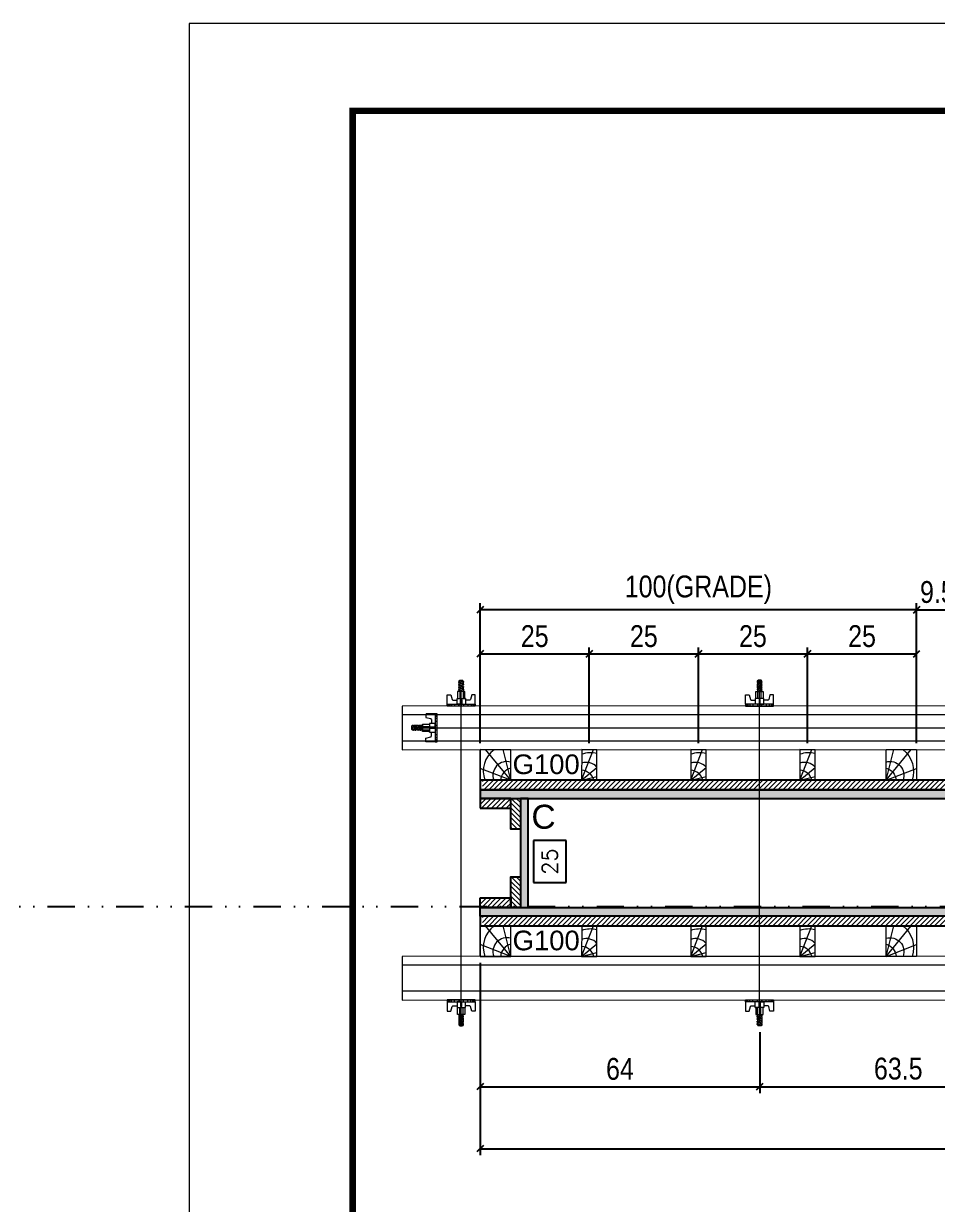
# Model space of a CAD drawing. Header units: millimetres. Extents: x 13777 to 27878, y -21631 to 6985.
# Drawn here: x 15936 to 16355, y 700 to 1242 of the extents above; entities that cross this region are included whole.
import ezdxf
from ezdxf.enums import TextEntityAlignment as Align

# ---------------------------------------------------------------- set-up
doc = ezdxf.new("R2010")
doc.units = ezdxf.units.MM
doc.linetypes.add('DASHED', pattern=[0.75, 0.5, -0.25])
doc.linetypes.add('DIVIDE2', pattern=[0.625, 0.25, -0.125, 0, -0.125, 0, -0.125])
for name, color, linetype in [('CHAPA', 1, 'Continuous'), ('COTA', 241, 'Continuous'), ('Nível', 160, 'Continuous'), ('SARRAFO', 251, 'Continuous'), ('TEXTO_GERAL', 7, 'Continuous')]:
    doc.layers.add(name, color=color, linetype=linetype)
for name, color, linetype, lineweight in [('Folhas', 255, 'Continuous', 9), ('Hachura', 251, 'Continuous', 9), ('Madeira', 126, 'Continuous', 18), ('Perfil Metálico', 224, 'Continuous', 18), ('SARRAFO DE PRESSAO', 251, 'DASHED', 9)]:
    doc.layers.add(name, color=color, linetype=linetype, lineweight=lineweight)
doc.styles.add('ARIAL', font='arial.ttf')
doc.styles.add('COTA TECNICA 2X', font='techl___.ttf', dxfattribs={"height": 10})
doc.styles.add('ROMANS', font='romans.shx')
doc.styles.add('SANSSERIF', font='sas_____.pfb')
doc.dimstyles.new('SECAO PILAR', dxfattribs={"dimtxt": 10, "dimasz": 3, "dimexe": 3, "dimexo": 3, "dimgap": 3, "dimtad": 1, "dimdec": 1, "dimlfac": 0.5, "dimzin": 12, "dimdsep": 46, "dimtxsty": 'COTA TECNICA 2X', "dimblk1": 'OBLIQUE', "dimblk2": 'OBLIQUE', "dimsah": 1, "dimcen": 0.9, "dimclrd": 256, "dimclre": 256, "dimclrt": 256, "dimadec": 1, "dimazin": 3, "dimtfac": 1, "dimtdec": 1, "dimtmove": 0, "dimatfit": 3, "dimfxl": 1, "dimtolj": 1, "dimtzin": 12, "dimarcsym": 0})
doc.dimstyles.new('SECÇÃO 2', dxfattribs={"dimtxt": 7, "dimasz": 6, "dimexe": 0.18, "dimexo": 2, "dimgap": -4, "dimtad": 3, "dimdec": 1, "dimlfac": 0.5, "dimzin": 12, "dimdsep": 46, "dimtxsty": 'ROMANS', "dimblk": 'ARCHTICK', "dimcen": 0.09, "dimse1": 1, "dimse2": 1, "dimsd1": 1, "dimsd2": 1, "dimclrd": 180, "dimclre": 5, "dimclrt": 1, "dimadec": 0, "dimazin": 3, "dimtfac": 1, "dimtdec": 1, "dimtofl": 0, "dimtmove": 0, "dimatfit": 3, "dimldrblk": 'ARCHTICK', "dimfxl": 1, "dimtolj": 1, "dimtzin": 0, "dimarcsym": 0})

# ---------------------------------------------------------------- blocks, each defined once
blk = doc.blocks.new('9999999999')
at = {"layer": 'Folhas'}
blk.add_lwpolyline([(98138.98, 34190.21), (99623.98, 34190.21), (99623.98, 35240.21), (98138.98, 35240.21)], close=True, dxfattribs=at)
at = {"layer": 'Folhas', "color": 30, "const_width": 3}
blk.add_lwpolyline([(98213.98, 34230.21), (99583.98, 34230.21), (99583.98, 35200.21), (98213.98, 35200.21)], close=True, dxfattribs=at)
blk = doc.blocks.new('*D1471')
at = {"layer": 'COTA', "color": 180, "lineweight": -2, "transparency": 16777216}
for p, q in [((16184.8, 867.34), (16169.8, 867.34)), ((16169.8, 867.34), (16169.8, 848.01)), ((16184.8, 848.01), (16184.8, 867.34)), ((16169.8, 848.01), (16184.8, 848.01))]:
    blk.add_line(p, q, dxfattribs=at)
at = {"layer": 'Defpoints', "color": 0, "transparency": 16777216}
for p in [(16184.71, 886.6), (16184.71, 836.6), (16188.8, 836.6)]:
    blk.add_point(p, dxfattribs=at)
at = {"layer": 'COTA', "color": 1, "transparency": 16777216, "insert": (16177.3, 857.67), "char_height": 7, "attachment_point": 5, "rotation": 90, "style": 'ROMANS'}
blk.add_mtext('\\A1;25', dxfattribs=at)
blk = doc.blocks.new('_ArchTick')
at = {"color": 0, "linetype": 'ByBlock', "const_width": 0.15}
blk.add_lwpolyline([(-0.5, -0.5), (0.5, 0.5)], dxfattribs=at)
blk = doc.blocks.new('*D1472')
at = {"layer": 'COTA', "color": 180, "lineweight": -2, "transparency": 16777216}
for p, q in [((16536.94, 855.6), (16500.94, 855.6)), ((16500.94, 855.6), (16500.94, 840.6)), ((16536.94, 840.6), (16536.94, 855.6)), ((16500.94, 840.6), (16536.94, 840.6))]:
    blk.add_line(p, q, dxfattribs=at)
at = {"layer": 'Defpoints', "color": 0, "transparency": 16777216}
for p in [(16167.39, 836.6), (16758.39, 836.6), (16758.39, 836.6)]:
    blk.add_point(p, dxfattribs=at)
at = {"layer": 'COTA', "color": 1, "transparency": 16777216, "insert": (16518.94, 848.1), "char_height": 7, "attachment_point": 5, "style": 'ROMANS'}
blk.add_mtext('\\A1;295.5', dxfattribs=at)
blk = doc.blocks.new('_Oblique')
at = {"color": 0, "linetype": 'ByBlock', "lineweight": -2}
blk.add_line((-0.5, -0.5), (0.5, 0.5), dxfattribs=at)
blk = doc.blocks.new('*D1473')
at = {"layer": 'COTA', "lineweight": -2, "transparency": 16777216}
for p, q in [((16145.39, 811.21), (16145.39, 723.04)), ((16780.39, 811.25), (16780.39, 723.04)), ((16145.39, 726.04), (16780.39, 726.04))]:
    blk.add_line(p, q, dxfattribs=at)
at = {"layer": 'Defpoints', "color": 0, "transparency": 16777216}
for p in [(16145.39, 814.21), (16780.39, 814.25), (16780.39, 726.04)]:
    blk.add_point(p, dxfattribs=at)
at = {"layer": 'COTA', "lineweight": -2, "transparency": 16777216, "xscale": 3, "yscale": 3, "zscale": 3, "rotation": 180}
blk.add_blockref('_Oblique', (16145.39, 726.04), dxfattribs=at)
at = {"layer": 'COTA', "lineweight": -2, "transparency": 16777216, "xscale": 3, "yscale": 3, "zscale": 3}
blk.add_blockref('_Oblique', (16780.39, 726.04), dxfattribs=at)
at = {"layer": 'COTA', "transparency": 16777216, "insert": (16462.89, 734.26), "char_height": 10, "attachment_point": 5, "style": 'COTA TECNICA 2X'}
blk.add_mtext('\\A1;317.5 - PAINEL', dxfattribs=at)
blk = doc.blocks.new('*D1474')
at = {"layer": 'COTA', "lineweight": -2, "transparency": 16777216}
for p, q in [((16145.39, 811.2), (16145.39, 751.46)), ((16273.46, 779.43), (16273.46, 751.46)), ((16145.39, 754.46), (16273.46, 754.46))]:
    blk.add_line(p, q, dxfattribs=at)
at = {"layer": 'Defpoints', "color": 0, "transparency": 16777216}
for p in [(16145.39, 814.2), (16273.46, 782.43), (16273.46, 754.46)]:
    blk.add_point(p, dxfattribs=at)
at = {"layer": 'COTA', "lineweight": -2, "transparency": 16777216, "xscale": 3, "yscale": 3, "zscale": 3, "rotation": 180}
blk.add_blockref('_Oblique', (16145.39, 754.46), dxfattribs=at)
at = {"layer": 'COTA', "lineweight": -2, "transparency": 16777216, "xscale": 3, "yscale": 3, "zscale": 3}
blk.add_blockref('_Oblique', (16273.46, 754.46), dxfattribs=at)
at = {"layer": 'COTA', "transparency": 16777216, "insert": (16209.42, 762.56), "char_height": 10, "attachment_point": 5, "style": 'COTA TECNICA 2X'}
blk.add_mtext('\\A1;64', dxfattribs=at)
blk = doc.blocks.new('C')
at = {"layer": 'Hachura', "color": 0}
for p, q in [((0, 3.22), (0, -3.22)), ((0.45, 3.22), (0, 3.22)), ((0.46, 3.16), (0, 3.16)), ((0.46, 3.05), (0, 3.05)), ((0.46, 2.88), (0, 2.88)), ((0, 2.75), (0, -1.16)), ((0.45, -3.23), (0.45, 3.22)), ((0.45, 3.22), (2.58, 3.22)), ((2.58, 3.22), (2.58, 2.39)), ((0.46, 2.65), (0, 2.65)), ((0.46, 2.23), (0, 2.23)), ((0.46, 1.51), (0, 1.51)), ((0.39, 0.49), (0.17, 0.49)), ((1.74, 0.97), (0.45, 0.97)), ((1.45, 0.1), (0.45, 0.1)), ((1.35, 1.94), (1.35, 0.96)), ((2.58, 2.39), (1.47, 2.09)), ((1.74, -0.97), (1.74, 0.97)), ((1.74, 0.97), (1.74, 0.84)), ((1.74, 0.97), (1.74, 0.84)), ((1.74, 0.84), (3.35, 0.84)), ((3.35, 0.45), (1.74, 0.45)), ((3.32, 0.84), (3.32, -0.84)), ((3.35, 0.84), (3.35, -0.84)), ((3.68, 0.45), (3.35, 0.45)), ((3.84, -0.52), (3.35, 0.45)), ((3.35, 0.06), (3.67, -0.57)), ((3.68, 0.45), (4.16, -0.52)), ((3.72, 0.5), (4.25, -0.57)), ((4.37, -0.55), (3.83, 0.53)), ((4.15, 0.45), (3.93, 0.45)), ((4.42, -0.52), (3.93, 0.45)), ((4.15, 0.45), (4.26, 0.45)), ((4.26, 0.45), (4.74, -0.52)), ((4.3, 0.5), (4.83, -0.57)), ((4.95, -0.55), (4.41, 0.53)), ((4.51, 0.45), (4.84, 0.45)), ((5, -0.52), (4.51, 0.45)), ((4.84, 0.45), (5.32, -0.52)), ((4.88, 0.5), (5.41, -0.57)), ((5.53, -0.55), (4.99, 0.53)), ((5.58, -0.52), (5.09, 0.45)), ((5.42, 0.45), (5.09, 0.45)), ((5.58, -0.52), (5.09, 0.45)), ((5.42, 0.45), (5.74, -0.19)), ((5.46, 0.5), (5.74, -0.07)), ((5.74, 0.19), (5.57, 0.53)), ((5.74, 0.32), (5.68, 0.45)), ((5.68, 0.45), (5.74, 0.45)), ((5.74, 0.45), (5.9, 0.29)), ((5.74, 0.45), (5.74, -0.52)), ((5.9, -0.36), (5.9, 0.29)), ((0.45, 0), (0, 0)), ((0.46, -1.52), (0, -1.52)), ((0.46, -2.23), (0, -2.23)), ((0.46, -2.65), (0, -2.65)), ((0.08, -0.48), (0.29, -0.48)), ((0.29, -0.48), (0.4, -0.48)), ((0.45, 0), (0.45, -0.97)), ((0.45, -0.16), (1.45, -0.16)), ((0.45, -0.65), (0.45, -0.32)), ((0.45, -3.23), (0.45, -0.65)), ((0.45, -0.97), (1.74, -0.97)), ((1.35, -1.94), (1.35, -0.97)), ((2.58, -2.39), (1.47, -2.1)), ((3.35, -0.32), (1.74, -0.32)), ((3.35, -0.84), (1.74, -0.84)), ((2.58, -3.23), (2.58, -2.39)), ((3.35, -0.07), (3.58, -0.52)), ((3.35, -0.52), (3.58, -0.52)), ((3.84, -0.52), (4.16, -0.52)), ((4.42, -0.52), (4.74, -0.52)), ((4.63, -0.52), (4.74, -0.52)), ((5, -0.52), (5.32, -0.52)), ((5.58, -0.52), (5.74, -0.52)), ((5.74, -0.52), (5.9, -0.36)), ((5.74, -0.52), (5.74, -0.52)), ((0.46, -2.88), (0, -2.88)), ((0.46, -3.05), (0, -3.05)), ((0.46, -3.16), (0, -3.16)), ((0, -3.22), (2.57, -3.22))]:
    blk.add_line(p, q, dxfattribs=at)
for centre, radius, start, end in [((1.52, 1.94), 0.161, 104.7436, 180), ((1.44, -0.03), 0.129, 272.695, 87.305), ((3.81, 0.39), 0.143, 25.5688, 154.4312), ((4.39, 0.39), 0.143, 25.5688, 154.4312), ((4.97, 0.39), 0.143, 25.5688, 154.4312), ((5.55, 0.39), 0.143, 25.5688, 154.4312), ((0.17, -0.37), 0.174, 221.744, 317.8592), ((1.52, -1.94), 0.161, 180, 255.2564), ((3.71, -0.4), 0.174, 222.1408, 318.256), ((4.29, -0.4), 0.174, 222.1408, 318.256), ((4.87, -0.4), 0.174, 222.1408, 318.256), ((5.45, -0.4), 0.174, 222.1408, 318.256), ((5.61, -0.4), 0.174, 317.8592, 318.256)]:
    blk.add_arc(centre, radius, start, end, dxfattribs=at)
blk = doc.blocks.new('*D1503')
at = {"layer": 'COTA', "lineweight": -2, "transparency": 16777216}
for p, q in [((16273.46, 779.43), (16273.46, 751.46)), ((16400.46, 779.43), (16400.46, 751.46)), ((16273.46, 754.46), (16400.46, 754.46))]:
    blk.add_line(p, q, dxfattribs=at)
at = {"layer": 'Defpoints', "color": 0, "transparency": 16777216}
for p in [(16273.46, 782.43), (16400.46, 782.43), (16400.46, 754.46)]:
    blk.add_point(p, dxfattribs=at)
at = {"layer": 'COTA', "lineweight": -2, "transparency": 16777216, "xscale": 3, "yscale": 3, "zscale": 3, "rotation": 180}
blk.add_blockref('_Oblique', (16273.46, 754.46), dxfattribs=at)
at = {"layer": 'COTA', "lineweight": -2, "transparency": 16777216, "xscale": 3, "yscale": 3, "zscale": 3}
blk.add_blockref('_Oblique', (16400.46, 754.46), dxfattribs=at)
at = {"layer": 'COTA', "transparency": 16777216, "insert": (16336.96, 762.68), "char_height": 10, "attachment_point": 5, "style": 'COTA TECNICA 2X'}
blk.add_mtext('\\A1;63.5', dxfattribs=at)
blk = doc.blocks.new('PONTALETE')
at = {"layer": 'Madeira'}
for q in [(2.71, 7), (7, 5.76), (7, 1.74)]:
    blk.add_line((0, 0), q, dxfattribs=at)
blk.add_lwpolyline([(0, 0), (7, 0), (7, 7), (0, 7)], close=True, dxfattribs=at)
for centre, radius, start, end in [((2.04, 0.06), 6.23, 37.2818, 109.0913), ((1.09, 0.9), 3.19, 343.603, 109.9847), ((-0.21, -0.78), 3.09, 14.6322, 86.0383)]:
    blk.add_arc(centre, radius, start, end, dxfattribs=at)
blk = doc.blocks.new('MEIO PONTALETE')
at = {"layer": 'Madeira'}
for q in [(2.71, 7), (3.5, 2.88), (3.5, 0.87)]:
    blk.add_line((0, 0), q, dxfattribs=at)
blk.add_lwpolyline([(0, 0), (3.5, 0), (3.5, 7), (0, 7)], close=True, dxfattribs=at)
for centre, radius, start, end in [((2.04, 0.06), 6.23, 76.4499, 109.0913), ((1.09, 0.9), 3.19, 40.9063, 109.9847), ((-0.21, -0.78), 3.09, 14.6322, 86.0383)]:
    blk.add_arc(centre, radius, start, end, dxfattribs=at)
blk = doc.blocks.new('*D1479')
at = {"layer": 'COTA', "lineweight": -2, "transparency": 16777216}
for p, q in [((16145.37, 911.94), (16145.37, 955.87)), ((16145.37, 952.87), (16195.37, 952.87)), ((16195.37, 911.93), (16195.37, 955.87))]:
    blk.add_line(p, q, dxfattribs=at)
at = {"layer": 'Defpoints', "color": 0, "transparency": 16777216}
for p in [(16195.37, 952.87), (16145.37, 908.94), (16195.37, 908.93)]:
    blk.add_point(p, dxfattribs=at)
at = {"layer": 'COTA', "lineweight": -2, "transparency": 16777216, "xscale": 3, "yscale": 3, "zscale": 3, "rotation": 180}
blk.add_blockref('_Oblique', (16145.37, 952.87), dxfattribs=at)
at = {"layer": 'COTA', "lineweight": -2, "transparency": 16777216, "xscale": 3, "yscale": 3, "zscale": 3}
blk.add_blockref('_Oblique', (16195.37, 952.87), dxfattribs=at)
at = {"layer": 'COTA', "transparency": 16777216, "insert": (16170.37, 960.98), "char_height": 10, "attachment_point": 5, "style": 'COTA TECNICA 2X'}
blk.add_mtext('\\A1;25', dxfattribs=at)
blk = doc.blocks.new('*D1480')
at = {"layer": 'COTA', "lineweight": -2, "transparency": 16777216}
for p, q in [((16145.37, 911.94), (16145.37, 976.07)), ((16345.36, 911.92), (16345.36, 976.07)), ((16345.36, 973.07), (16145.37, 973.07))]:
    blk.add_line(p, q, dxfattribs=at)
at = {"layer": 'Defpoints', "color": 0, "transparency": 16777216}
for p in [(16145.37, 973.07), (16145.37, 908.94), (16345.36, 908.92)]:
    blk.add_point(p, dxfattribs=at)
at = {"layer": 'COTA', "lineweight": -2, "transparency": 16777216, "xscale": 3, "yscale": 3, "zscale": 3, "rotation": 180}
blk.add_blockref('_Oblique', (16145.37, 973.07), dxfattribs=at)
at = {"layer": 'COTA', "lineweight": -2, "transparency": 16777216, "xscale": 3, "yscale": 3, "zscale": 3}
blk.add_blockref('_Oblique', (16345.36, 973.07), dxfattribs=at)
at = {"layer": 'COTA', "transparency": 16777216, "insert": (16245.36, 982.29), "char_height": 10, "attachment_point": 5, "style": 'COTA TECNICA 2X'}
blk.add_mtext('\\A1;100(GRADE)', dxfattribs=at)
blk = doc.blocks.new('*D1481')
at = {"layer": 'COTA', "lineweight": -2, "transparency": 16777216}
for p, q in [((16195.37, 911.93), (16195.37, 955.87)), ((16195.37, 952.87), (16245.37, 952.87)), ((16245.37, 911.93), (16245.37, 955.87))]:
    blk.add_line(p, q, dxfattribs=at)
at = {"layer": 'Defpoints', "color": 0, "transparency": 16777216}
for p in [(16245.37, 952.87), (16195.37, 908.93), (16245.37, 908.93)]:
    blk.add_point(p, dxfattribs=at)
at = {"layer": 'COTA', "lineweight": -2, "transparency": 16777216, "xscale": 3, "yscale": 3, "zscale": 3, "rotation": 180}
blk.add_blockref('_Oblique', (16195.37, 952.87), dxfattribs=at)
at = {"layer": 'COTA', "lineweight": -2, "transparency": 16777216, "xscale": 3, "yscale": 3, "zscale": 3}
blk.add_blockref('_Oblique', (16245.37, 952.87), dxfattribs=at)
at = {"layer": 'COTA', "transparency": 16777216, "insert": (16220.37, 960.98), "char_height": 10, "attachment_point": 5, "style": 'COTA TECNICA 2X'}
blk.add_mtext('\\A1;25', dxfattribs=at)
blk = doc.blocks.new('*D1482')
at = {"layer": 'COTA', "lineweight": -2, "transparency": 16777216}
for p, q in [((16245.37, 911.93), (16245.37, 955.87)), ((16245.37, 952.87), (16295.37, 952.87)), ((16295.37, 911.93), (16295.37, 955.87))]:
    blk.add_line(p, q, dxfattribs=at)
at = {"layer": 'Defpoints', "color": 0, "transparency": 16777216}
for p in [(16295.37, 952.87), (16245.37, 908.93), (16295.37, 908.93)]:
    blk.add_point(p, dxfattribs=at)
at = {"layer": 'COTA', "lineweight": -2, "transparency": 16777216, "xscale": 3, "yscale": 3, "zscale": 3, "rotation": 180}
blk.add_blockref('_Oblique', (16245.37, 952.87), dxfattribs=at)
at = {"layer": 'COTA', "lineweight": -2, "transparency": 16777216, "xscale": 3, "yscale": 3, "zscale": 3}
blk.add_blockref('_Oblique', (16295.37, 952.87), dxfattribs=at)
at = {"layer": 'COTA', "transparency": 16777216, "insert": (16270.37, 960.98), "char_height": 10, "attachment_point": 5, "style": 'COTA TECNICA 2X'}
blk.add_mtext('\\A1;25', dxfattribs=at)
blk = doc.blocks.new('*D1483')
at = {"layer": 'COTA', "lineweight": -2, "transparency": 16777216}
for p, q in [((16295.37, 911.93), (16295.37, 955.87)), ((16295.37, 952.87), (16345.36, 952.87)), ((16345.36, 911.93), (16345.36, 955.87))]:
    blk.add_line(p, q, dxfattribs=at)
at = {"layer": 'Defpoints', "color": 0, "transparency": 16777216}
for p in [(16345.36, 952.87), (16295.37, 908.93), (16345.36, 908.93)]:
    blk.add_point(p, dxfattribs=at)
at = {"layer": 'COTA', "lineweight": -2, "transparency": 16777216, "xscale": 3, "yscale": 3, "zscale": 3, "rotation": 180}
blk.add_blockref('_Oblique', (16295.37, 952.87), dxfattribs=at)
at = {"layer": 'COTA', "lineweight": -2, "transparency": 16777216, "xscale": 3, "yscale": 3, "zscale": 3}
blk.add_blockref('_Oblique', (16345.36, 952.87), dxfattribs=at)
at = {"layer": 'COTA', "transparency": 16777216, "insert": (16320.36, 960.98), "char_height": 10, "attachment_point": 5, "style": 'COTA TECNICA 2X'}
blk.add_mtext('\\A1;25', dxfattribs=at)
blk = doc.blocks.new('*D1484')
at = {"layer": 'COTA', "lineweight": -2, "transparency": 16777216}
for p, q in [((16345.36, 911.9), (16345.36, 976.07)), ((16364.39, 912), (16364.39, 976.07)), ((16345.36, 973.07), (16364.39, 973.07))]:
    blk.add_line(p, q, dxfattribs=at)
at = {"layer": 'Defpoints', "color": 0, "transparency": 16777216}
for p in [(16364.39, 973.07), (16345.36, 908.9), (16364.39, 909)]:
    blk.add_point(p, dxfattribs=at)
at = {"layer": 'COTA', "lineweight": -2, "transparency": 16777216, "xscale": 3, "yscale": 3, "zscale": 3, "rotation": 180}
blk.add_blockref('_Oblique', (16345.36, 973.07), dxfattribs=at)
at = {"layer": 'COTA', "lineweight": -2, "transparency": 16777216, "xscale": 3, "yscale": 3, "zscale": 3}
blk.add_blockref('_Oblique', (16364.39, 973.07), dxfattribs=at)
at = {"layer": 'COTA', "transparency": 16777216, "insert": (16354.88, 981.2), "char_height": 10, "attachment_point": 5, "style": 'COTA TECNICA 2X'}
blk.add_mtext('\\A1;9.5', dxfattribs=at)

msp = doc.modelspace()

# ---------------------------------------------------------------- hatches: boundary and pattern name
at = {"layer": 'Hachura'}
h = msp.add_hatch(dxfattribs=at)
h.set_pattern_fill('ANSI31', color=256, scale=0.5, angle=180, style=0)
h.set_pattern_definition([(225, (7022.4358, -22034.4084), (1.12253202, -1.12253202), [])])
h.paths.add_polyline_path([(16782.37, 895), (16782.39, 890.6), (16146.39, 890.6), (16146.39, 895)])
h = msp.add_hatch(color=256, dxfattribs=at)
h.dxf.hatch_style = 1
h.paths.add_polyline_path([(16780.39, 886.6), (16780.39, 890.6), (16145.39, 890.6), (16145.39, 886.6)])
h = msp.add_hatch(dxfattribs=at)
h.set_pattern_fill('ANSI31', color=256, scale=0.5, angle=180, style=0)
h.set_pattern_definition([(225, (7021.4358, -22042.8084), (1.12253202, -1.12253202), [])])
h.paths.add_polyline_path([(16159.39, 886.6), (16159.39, 882.2), (16145.39, 882.2), (16145.39, 886.6)])
h = msp.add_hatch(dxfattribs=at)
h.set_pattern_fill('ANSI31', color=256, scale=0.5, angle=270, style=0)
h.set_pattern_definition([(315, (39662.7958, -8616.3521), (1.12253202, 1.12253202), [])])
h.paths.add_polyline_path([(16159.39, 872.6), (16163.79, 872.6), (16163.79, 886.6), (16159.39, 886.6)])
h = msp.add_hatch(color=256, dxfattribs=at)
h.dxf.hatch_style = 1
h.paths.add_polyline_path([(16163.79, 836.6), (16167.39, 836.6), (16167.39, 886.6), (16163.79, 886.6)])
h = msp.add_hatch(dxfattribs=at)
h.set_pattern_fill('ANSI31', color=256, scale=0.5, angle=270, style=0)
h.set_pattern_definition([(315, (39662.7958, -8652.3521), (1.12253202, 1.12253202), [])])
h.paths.add_polyline_path([(16159.39, 836.6), (16163.79, 836.6), (16163.79, 850.6), (16159.39, 850.6)])
h = msp.add_hatch(dxfattribs=at)
h.set_pattern_fill('ANSI31', color=256, scale=0.5, angle=180, style=0)
h.set_pattern_definition([(225, (7021.4358, -22054.8084), (1.12253202, -1.12253202), [])])
h.paths.add_polyline_path([(16159.39, 836.6), (16159.39, 841), (16145.39, 841), (16145.39, 836.6)])
h = msp.add_hatch(color=256, dxfattribs=at)
h.dxf.hatch_style = 1
h.paths.add_polyline_path([(16780.39, 836.6), (16780.39, 832.6), (16145.39, 832.6), (16145.39, 836.6)])
h = msp.add_hatch(dxfattribs=at)
h.set_pattern_fill('ANSI31', color=256, scale=0.5, angle=180, style=0)
h.set_pattern_definition([(225, (7022.4358, -22096.8084), (1.12253202, -1.12253202), [])])
h.paths.add_polyline_path([(16782.37, 832.6), (16782.39, 828.2), (16146.39, 828.2), (16146.39, 832.6)])

# ---------------------------------------------------------------- linework, layer by layer
at = {"layer": 'CHAPA'}
for points in [[(16780.39, 886.6), (16780.39, 890.6), (16145.39, 890.6), (16145.39, 886.6)], [(16163.79, 836.6), (16167.39, 836.6), (16167.39, 886.6), (16163.79, 886.6)], [(16780.39, 836.6), (16780.39, 832.6), (16145.39, 832.6), (16145.39, 836.6)]]:
    msp.add_lwpolyline(points, close=True, dxfattribs=at)
at = {"layer": 'Hachura'}
for p, q in [((16136.7, 783.43), (16136.7, 935.97)), ((16273.39, 783.43), (16273.39, 935.97)), ((16114.9, 919), (16807.42, 919.02))]:
    msp.add_line(p, q, dxfattribs=at)
at = {"layer": 'Madeira'}
for points in [[(16145.37, 894.98), (16145.39, 908.98), (16345.38, 908.97), (16345.37, 894.97)], [(16145.37, 814.19), (16145.39, 828.19), (16345.38, 828.19), (16345.37, 814.19)]]:
    msp.add_lwpolyline(points, close=True, dxfattribs=at)
at = {"layer": 'Nível', "color": 4, "linetype": 'DIVIDE2', "ltscale": 50}
msp.add_line((13777.11, 837.13), (21531.15, 837.13), dxfattribs=at)
at = {"layer": 'Perfil Metálico'}
for p, q in [((16816.11, 924.94), (16109.67, 924.94)), ((16816.11, 912.94), (16109.67, 912.94)), ((16816.11, 810.2), (16109.67, 810.2)), ((16816.11, 798.2), (16109.67, 798.2))]:
    msp.add_line(p, q, dxfattribs=at)
for points in [[(16816.11, 909), (16816.11, 929), (16109.67, 928.94), (16109.67, 908.94)], [(16109.67, 814.2), (16109.67, 794.2), (16816.11, 794.26), (16816.11, 814.26)]]:
    msp.add_lwpolyline(points, close=True, dxfattribs=at)
at = {"layer": 'SARRAFO'}
for points in [[(16145.39, 890.6), (16780.39, 890.6), (16780.37, 895), (16145.39, 895)], [(16145.39, 890.6), (16780.39, 890.6), (16780.37, 895), (16145.39, 895)], [(16145.39, 882.2), (16159.39, 882.2), (16159.39, 886.6), (16145.39, 886.6)], [(16145.39, 882.2), (16159.39, 882.2), (16159.39, 886.6), (16145.39, 886.6)], [(16163.79, 886.6), (16163.79, 872.6), (16159.39, 872.6), (16159.39, 886.6)], [(16163.79, 886.6), (16163.79, 872.6), (16159.39, 872.6), (16159.39, 886.6)], [(16163.79, 850.6), (16163.79, 836.6), (16159.39, 836.6), (16159.39, 850.6)], [(16163.79, 850.6), (16163.79, 836.6), (16159.39, 836.6), (16159.39, 850.6)], [(16145.39, 841), (16159.39, 841), (16159.39, 836.6), (16145.39, 836.6)], [(16145.39, 841), (16159.39, 841), (16159.39, 836.6), (16145.39, 836.6)], [(16145.39, 828.2), (16780.39, 828.2), (16780.37, 832.6), (16145.39, 832.6)], [(16145.39, 828.2), (16780.39, 828.2), (16780.37, 832.6), (16145.39, 832.6)]]:
    msp.add_lwpolyline(points, close=True, dxfattribs=at)

# ---------------------------------------------------------------- block references
at = {"layer": 'Hachura', "linetype": 'Continuous', "yscale": 2, "zscale": 2}
for p, xscale, rotation in [((16136.71, 928.97), -2, 270), ((16273.38, 928.97), 2, 90.00000000000001), ((16125.7, 919), 2, 180), ((16136.7, 794.23), 2, 270), ((16273.39, 794.23), -2, 90)]:
    msp.add_blockref('C', p, dxfattribs=dict(at, xscale=xscale, rotation=rotation))
at = {"layer": 'Madeira'}
for name, p, xscale, yscale, zscale, rotation in [('PONTALETE', (16159.37, 894.97), 2, 2, 2, 89.93708930310329), ('MEIO PONTALETE', (16191.87, 894.98), 1.999999997962732, 1.999999997962732, 1.999999997962732, 359.9370893031033), ('MEIO PONTALETE', (16241.87, 894.98), 1.999999997962732, 1.999999997962732, 1.999999997962732, 359.9370893031033), ('MEIO PONTALETE', (16291.87, 894.98), 1.999999997962732, 1.999999997962732, 1.999999997962732, 359.9370893031033), ('PONTALETE', (16331.37, 894.99), -2, 2, 2, 269.9370893031033), ('PONTALETE', (16159.37, 814.18), 2, 2, 2, 89.93708930310329), ('MEIO PONTALETE', (16191.87, 814.19), 1.999999997962732, 1.999999997962732, 1.999999997962732, 359.9370893031033), ('MEIO PONTALETE', (16241.87, 814.19), 1.999999997962732, 1.999999997962732, 1.999999997962732, 359.9370893031033), ('MEIO PONTALETE', (16291.87, 814.19), 1.999999997962732, 1.999999997962732, 1.999999997962732, 359.9370893031033), ('PONTALETE', (16331.37, 814.2), -2, 2, 2, 269.9370893031033)]:
    msp.add_blockref(name, p, dxfattribs=dict(at, xscale=xscale, yscale=yscale, zscale=zscale, rotation=rotation))
at = {"layer": 'SARRAFO DE PRESSAO', "color": 6, "linetype": 'ByBlock'}
msp.add_blockref('9999999999', (-82127.01, -33998.35), dxfattribs=at)

# ---------------------------------------------------------------- texts
at = {"layer": 'TEXTO_GERAL', "color": 0, "linetype": 'Continuous', "style": 'SANSSERIF'}
for p in [(16160.23, 902.28), (16160.23, 821.49)]:
    msp.add_text('G100', height=9, dxfattribs=at).set_placement(p, align=Align.MIDDLE_LEFT)
at = {"layer": 'TEXTO_GERAL', "style": 'ARIAL'}
msp.add_text('C', height=11, dxfattribs=at).set_placement((16174.4, 878.22), align=Align.MIDDLE_CENTER)

# ---------------------------------------------------------------- dimensions: what is measured, and where the dimension line sits
at = {"layer": 'COTA'}
for base, p1, p2, text, picture, middle in [((16145.37, 973.07), (16345.36, 908.92), (16145.37, 908.94), '<>(GRADE)', '*D1480', (16245.36, 982.29)), ((16780.39, 726.04), (16145.39, 814.21), (16780.39, 814.25), '<> - PAINEL', '*D1473', (16462.89, 734.26))]:
    dim = msp.add_linear_dim(base=base, p1=p1, p2=p2, text=text, dimstyle='SECAO PILAR', dxfattribs=at)
    dim.commit()
    dim.dimension.update_dxf_attribs({"geometry": picture, "text_midpoint": middle})
for base, p1, p2, dimstyle, picture, middle in [((16364.39, 973.07), (16345.36, 908.9), (16364.39, 909), 'SECAO PILAR', '*D1484', (16354.88, 973.07)), ((16758.39, 836.6), (16167.39, 836.6), (16758.39, 836.6), 'SECÇÃO 2', '*D1472', (16518.94, 836.6))]:
    dim = msp.add_linear_dim(base=base, p1=p1, p2=p2, dimstyle=dimstyle, dxfattribs=at)
    dim.commit()
    dim.dimension.update_dxf_attribs({"geometry": picture, "text_midpoint": middle, "dimtype": 160})
for base, p1, p2, picture, middle in [((16195.37, 952.87), (16145.37, 908.94), (16195.37, 908.93), '*D1479', (16170.37, 960.98)), ((16245.37, 952.87), (16195.37, 908.93), (16245.37, 908.93), '*D1481', (16220.37, 960.98)), ((16295.37, 952.87), (16245.37, 908.93), (16295.37, 908.93), '*D1482', (16270.37, 960.98)), ((16345.36, 952.87), (16295.37, 908.93), (16345.36, 908.93), '*D1483', (16320.36, 960.98)), ((16273.46, 754.46), (16145.39, 814.2), (16273.46, 782.43), '*D1474', (16209.42, 762.56)), ((16400.46, 754.46), (16273.46, 782.43), (16400.46, 782.43), '*D1503', (16336.96, 762.68))]:
    dim = msp.add_linear_dim(base=base, p1=p1, p2=p2, dimstyle='SECAO PILAR', dxfattribs=at)
    dim.commit()
    dim.dimension.update_dxf_attribs({"geometry": picture, "text_midpoint": middle})
dim = msp.add_linear_dim(base=(16188.8, 836.6), p1=(16184.71, 886.6), p2=(16184.71, 836.6), angle=270, dimstyle='SECÇÃO 2', dxfattribs=at)
dim.commit()
dim.dimension.update_dxf_attribs({"geometry": '*D1471', "text_midpoint": (16188.8, 857.67), "dimtype": 160})

doc.saveas('drawing.dxf')
